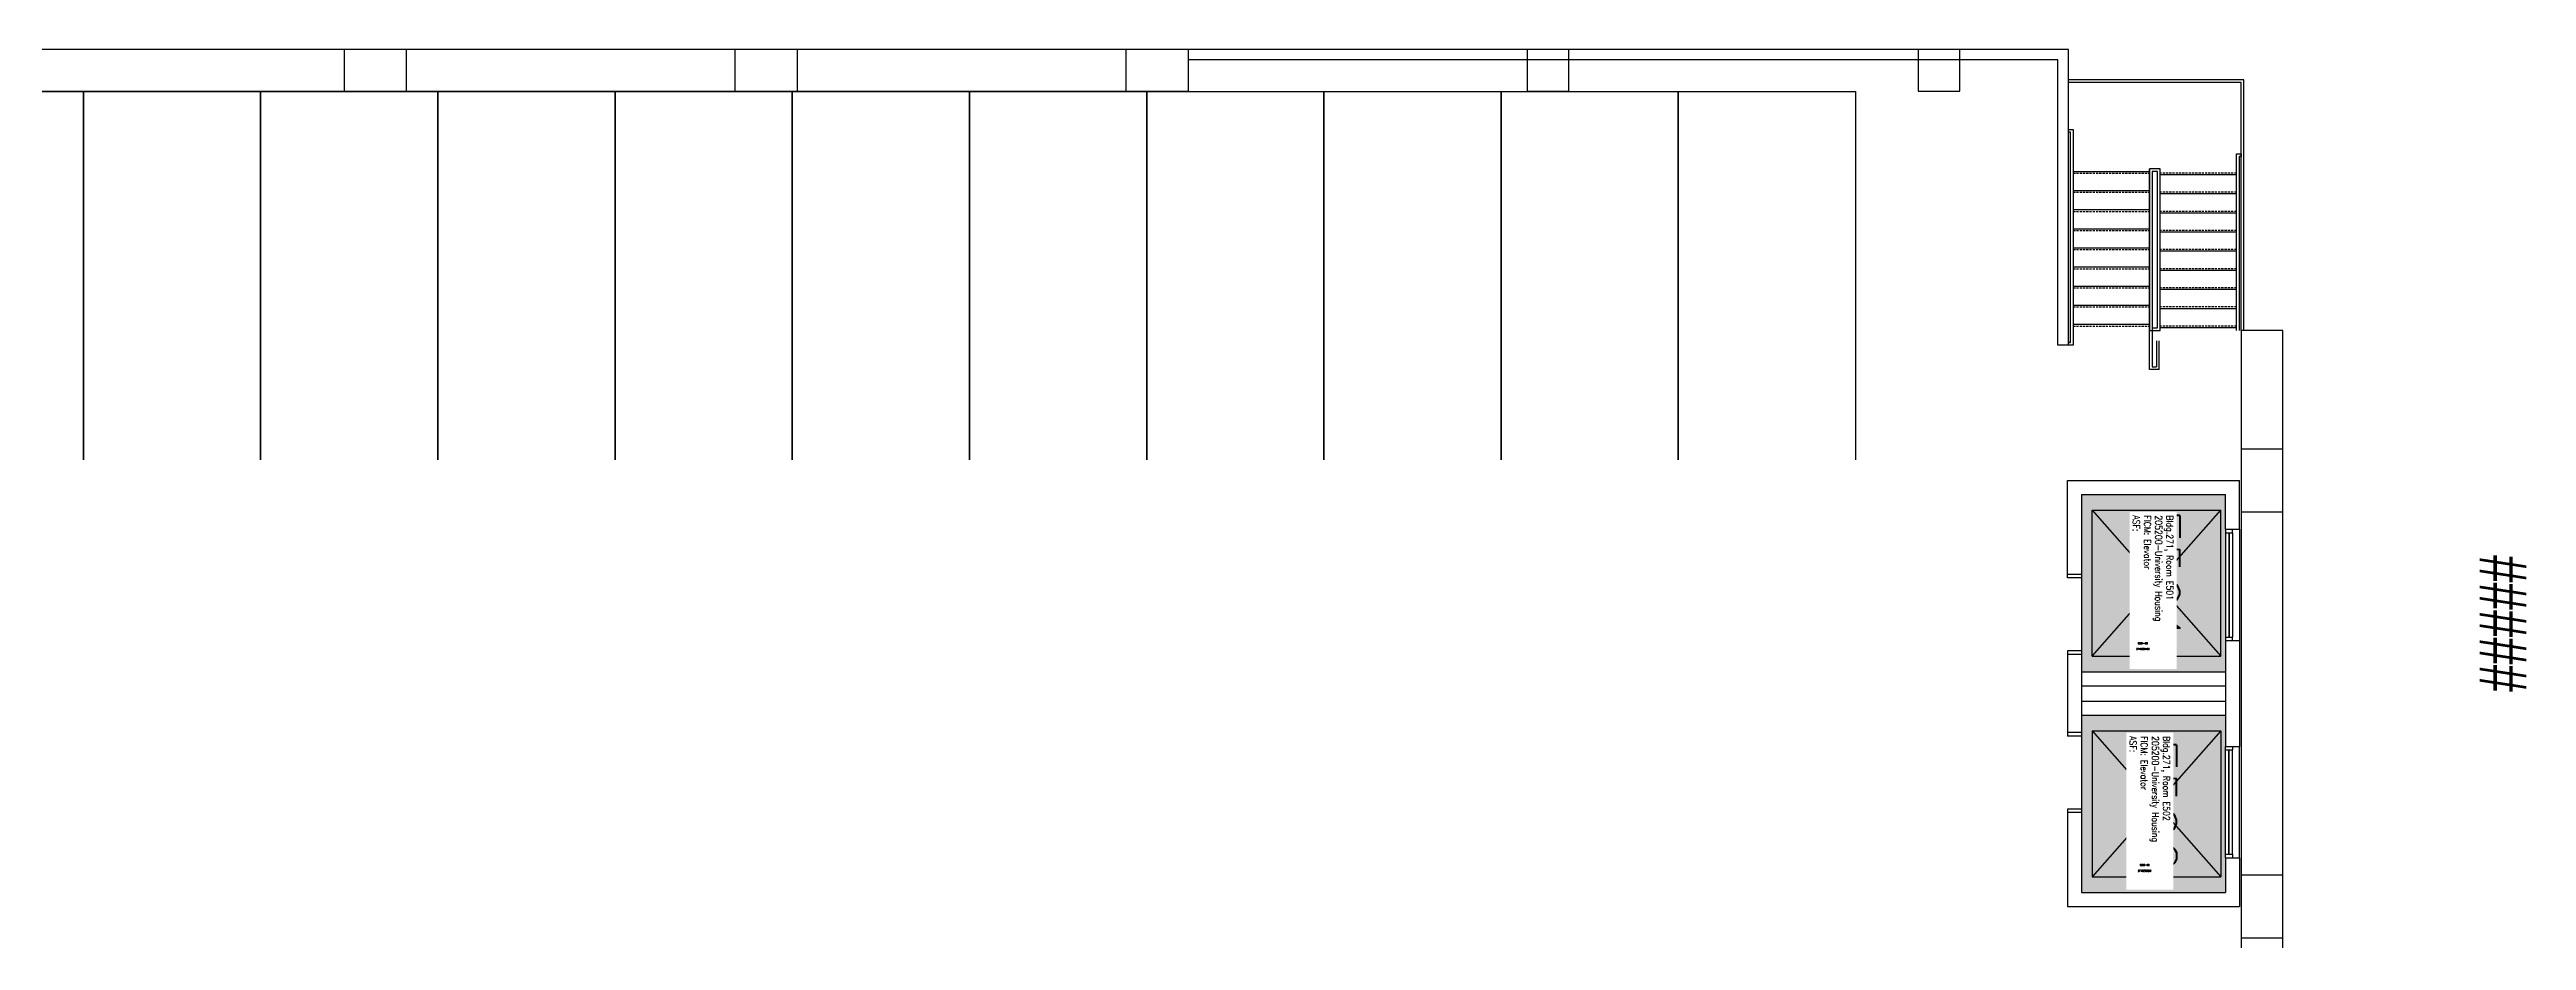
# Model space of a CAD drawing. Header units: inches. Extents: x -12 to 4124, y -12 to 2190.
# Drawn here: x 2699 to 4124, y 1677 to 2190 of the extents above; entities that cross this region are included whole.
import ezdxf
from ezdxf.enums import TextEntityAlignment as Align

# ---------------------------------------------------------------- set-up
doc = ezdxf.new("R2010")
doc.units = ezdxf.units.IN
doc.header["$LTSCALE"] = 10
doc.header["$MEASUREMENT"] = 0
doc.linetypes.add('HIDDEN2', pattern=[0.1875, 0.125, -0.0625])
for name, color, linetype in [('A-COLS', 5, 'CONTINUOUS'), ('A-FLOR', 3, 'CONTINUOUS'), ('A-GLAZ', 1, 'CONTINUOUS'), ('A-IDEN-RNUM', 7, 'CONTINUOUS'), ('A-IDEN-SNUM', 4, 'CONTINUOUS'), ('A-IDEN-VNUM', 4, 'CONTINUOUS'), ('A-WALL', 5, 'CONTINUOUS'), ('AREA-TEXT', 3, 'CONTINUOUS'), ('Rooms-Category-Color', 7, 'CONTINUOUS'), ('Rooms-College-Color', 7, 'CONTINUOUS'), ('Rooms-Department-Color', 7, 'CONTINUOUS'), ('Rooms-Division-Color', 7, 'CONTINUOUS'), ('Rooms-Information', 7, 'CONTINUOUS')]:
    doc.layers.add(name, color=color, linetype=linetype)
doc.styles.add('AREA', font='arial.ttf', dxfattribs={"width": 0.75, "height": 27})
doc.styles.add('ROOMSNUMBER', font='txt.shx', dxfattribs={"height": 0.03})
doc.styles.add('ROOMVNUMBER', font='simplex.shx', dxfattribs={"width": 0.85})

msp = doc.modelspace()

# ---------------------------------------------------------------- hatches: boundary and pattern name
at = {"layer": 'Rooms-Category-Color', "true_color": 0xadadad}
for points in [[(3951, 1934), (3868, 1934), (3868, 1832), (3951, 1832)], [(3951, 1807), (3868, 1807), (3868, 1705), (3951, 1705)]]:
    msp.add_hatch(color=253, dxfattribs=at).paths.add_polyline_path(points)
at = {"layer": 'Rooms-College-Color', "true_color": 0xadadad}
for points in [[(3951, 1934), (3868, 1934), (3868, 1832), (3951, 1832)], [(3951, 1807), (3868, 1807), (3868, 1705), (3951, 1705)]]:
    msp.add_hatch(color=253, dxfattribs=at).paths.add_polyline_path(points)
at = {"layer": 'Rooms-Department-Color', "true_color": 0xacacac}
for points in [[(3951, 1934), (3868, 1934), (3868, 1832), (3951, 1832)], [(3951, 1807), (3868, 1807), (3868, 1705), (3951, 1705)]]:
    msp.add_hatch(color=253, dxfattribs=at).paths.add_polyline_path(points)
at = {"layer": 'Rooms-Division-Color', "true_color": 0xadadad}
for points in [[(3951, 1934), (3868, 1934), (3868, 1832), (3951, 1832)], [(3951, 1807), (3868, 1807), (3868, 1705), (3951, 1705)]]:
    msp.add_hatch(color=253, dxfattribs=at).paths.add_polyline_path(points)

# ---------------------------------------------------------------- linework, layer by layer
at = {"layer": 'A-COLS'}
for points in [[(2904, 2166), (2904, 2190), (2868, 2190), (2868, 2166)], [(3129, 2166), (3129, 2190), (3093, 2190), (3093, 2166)], [(3354, 2166), (3354, 2190), (3318, 2190), (3318, 2166)], [(3549, 2166), (3573, 2166), (3573, 2190), (3549, 2190)], [(3774, 2166), (3798, 2166), (3798, 2190), (3774, 2190)], [(3984, 1960), (3960, 1960), (3960, 1924), (3984, 1924)], [(3984, 1715), (3960, 1715), (3960, 1679), (3984, 1679)]]:
    msp.add_lwpolyline(points, close=True, dxfattribs=at)
at = {"layer": 'A-FLOR'}
for p, q in [((3860.5, 2190), (3354, 2190)), ((3854.5, 2184), (3354, 2184)), ((3854.5, 2019.9), (3854.5, 2184)), ((3860.5, 2019.9), (3860.5, 2190)), ((3960, 2028.4), (3960, 2171)), ((3961.5, 2028.4), (3961.5, 2172.5)), ((3860.5, 2019.9), (3854.5, 2019.9)), ((3861.8, 2021.4), (3860.5, 2021.4)), ((3874.3, 1925), (3948.3, 1841)), ((3874.3, 1841), (3948.3, 1925)), ((3874.3, 1798), (3948.3, 1714)), ((3948.3, 1798), (3874.3, 1714))]:
    msp.add_line(p, q, dxfattribs=at)
at = {"layer": 'A-FLOR', "extrusion": (1.48183e-40, 5.26122e-39, -1)}
for p, q in [((3961.5, 2172.5), (3860.5, 2172.5)), ((3960, 2171), (3860.5, 2171)), ((3860.5, 2143.9), (3863.3, 2143.9)), ((3860.5, 2142.4), (3860.5, 2143.9)), ((3861.8, 2142.4), (3860.5, 2142.4)), ((3861.8, 2021.4), (3861.8, 2142.4)), ((3863.3, 2143.9), (3863.3, 2019.9)), ((3863.3, 2119.9), (3907.3, 2119.9)), ((3907.3, 2121.4), (3907.3, 2092.9)), ((3913.3, 2121.4), (3907.3, 2121.4)), ((3907.3, 2005.9), (3907.3, 2121.4)), ((3908.8, 2119.9), (3908.8, 2093.7)), ((3911.8, 2119.9), (3908.8, 2119.9)), ((3908.8, 2119.9), (3908.8, 2007.4)), ((3957.3, 2117.9), (3913.3, 2117.9)), ((3863.3, 2108.9), (3907.3, 2108.9)), ((3863.3, 2097.9), (3907.3, 2097.9)), ((3957.3, 2106.9), (3913.3, 2106.9)), ((3957.3, 2095.9), (3913.3, 2095.9)), ((3863.3, 2086.9), (3907.3, 2086.9)), ((3957.3, 2084.9), (3913.3, 2084.9)), ((3863.3, 2075.9), (3907.3, 2075.9)), ((3957.3, 2073.9), (3913.3, 2073.9)), ((3863.3, 2064.9), (3907.3, 2064.9)), ((3863.3, 2053.9), (3907.3, 2053.9)), ((3957.3, 2062.9), (3913.3, 2062.9)), ((3863.3, 2042.9), (3907.3, 2042.9)), ((3957.3, 2051.9), (3913.3, 2051.9)), ((3957.3, 2040.9), (3913.3, 2040.9)), ((3863.3, 2031.9), (3907.3, 2031.9)), ((3957.3, 2029.9), (3913.3, 2029.9)), ((3860.5, 2019.9), (3860.5, 2021.4)), ((3860.5, 2021.4), (3861.8, 2021.4)), ((3863.3, 2019.9), (3860.5, 2019.9)), ((3912.8, 2005.9), (3907.3, 2005.9)), ((3908.8, 2007.4), (3911.3, 2007.4))]:
    msp.add_line(p, q, dxfattribs=at)
at = {"layer": 'A-FLOR', "linetype": 'HIDDEN2', "extrusion": (1.48183e-40, 5.26122e-39, -1)}
for p, q in [((3863.3, 2118.9), (3907.3, 2118.9)), ((3957.3, 2118.9), (3913.3, 2118.9)), ((3863.3, 2107.9), (3907.3, 2107.9)), ((3863.3, 2096.9), (3907.3, 2096.9)), ((3957.3, 2107.9), (3913.3, 2107.9)), ((3957.3, 2096.9), (3913.3, 2096.9)), ((3863.3, 2085.9), (3907.3, 2085.9)), ((3957.3, 2085.9), (3913.3, 2085.9)), ((3863.3, 2074.9), (3907.3, 2074.9)), ((3957.3, 2074.9), (3913.3, 2074.9)), ((3863.3, 2063.9), (3907.3, 2063.9)), ((3957.3, 2063.9), (3913.3, 2063.9)), ((3863.3, 2052.9), (3907.3, 2052.9)), ((3863.3, 2041.9), (3907.3, 2041.9)), ((3957.3, 2052.9), (3913.3, 2052.9)), ((3957.3, 2041.9), (3913.3, 2041.9)), ((3863.3, 2030.9), (3907.3, 2030.9)), ((3957.3, 2030.9), (3913.3, 2030.9))]:
    msp.add_line(p, q, dxfattribs=at)
at = {"layer": 'A-FLOR', "extrusion": (-1.48074e-40, 5.26122e-39, -1)}
for p, q in [((3911.3, 2022.4), (3911.3, 2007.4)), ((3912.8, 2005.9), (3912.8, 2022.4))]:
    msp.add_line(p, q, dxfattribs=at)
at = {"layer": 'A-FLOR', "linetype": 'Continuous'}
for p, q in [((3874.3, 1841), (3874.3, 1925)), ((3874.3, 1925), (3948.3, 1925)), ((3948.3, 1841), (3948.3, 1925)), ((3874.3, 1841), (3948.3, 1841)), ((3874.3, 1798), (3948.3, 1798)), ((3874.3, 1798), (3874.3, 1714)), ((3948.3, 1798), (3948.3, 1714)), ((3874.3, 1714), (3948.3, 1714))]:
    msp.add_line(p, q, dxfattribs=at)
at = {"layer": 'A-FLOR', "flags": 128}
for points in [[(2643, 2190), (2643, 2166), (3354, 2166), (3354, 2190), (2643, 2190)], [(2616, 1953.9), (2616, 2165.9), (2718, 2165.9), (2718, 1953.9)], [(2718, 1953.9), (2718, 2165.9), (2820, 2165.9), (2820, 1953.9)], [(2820, 1953.9), (2820, 2165.9), (2922, 2165.9), (2922, 1953.9)], [(2922, 1953.9), (2922, 2165.9), (3024, 2165.9), (3024, 1953.9)], [(3024, 1953.9), (3024, 2165.9), (3126, 2165.9), (3126, 1953.9)], [(3126, 1953.9), (3126, 2165.9), (3228, 2165.9), (3228, 1953.9)], [(3228, 1953.9), (3228, 2165.9), (3330, 2165.9), (3330, 1953.9)], [(3330, 1953.9), (3330, 2165.9), (3432, 2165.9), (3432, 1953.9)], [(3432, 1953.9), (3432, 2165.9), (3534, 2165.9), (3534, 1953.9)], [(3534, 1953.9), (3534, 2165.9), (3636, 2165.9), (3636, 1953.9)], [(3636, 1953.9), (3636, 2165.9), (3738, 2165.9), (3738, 1953.9)], [(3984, 150), (3984, 2028.4), (3960, 2028.4), (3960, 150), (3984, 150)]]:
    msp.add_lwpolyline(points, dxfattribs=at)
at = {"layer": 'A-FLOR', "extrusion": (1.48183e-40, 5.26122e-39, -1)}
msp.add_lwpolyline([(-3957.3, 2028.4), (-3957.3, 2129.9), (-3960, 2129.9), (-3960, 2128.4), (-3958.8, 2128.4), (-3958.8, 2028.4)], dxfattribs=at)
for points in [[(-3913.3, 2028.4), (-3913.3, 2121.4), (-3907.3, 2121.4), (-3907.3, 2028.4)], [(-3911.8, 2029.9), (-3911.8, 2119.9), (-3908.8, 2119.9), (-3908.8, 2029.9)]]:
    msp.add_lwpolyline(points, close=True, dxfattribs=at)
at = {"layer": 'A-GLAZ', "linetype": 'Continuous'}
for p, q in [((3951, 1912), (3951, 1852)), ((3952.9, 1912), (3952.9, 1852)), ((3953.1, 1912), (3953.1, 1852)), ((3955, 1912), (3955, 1852)), ((3959, 1914), (3959, 1850)), ((3868, 1832), (3951, 1832)), ((3868, 1824), (3951, 1824)), ((3868, 1815), (3951, 1815)), ((3868, 1807), (3951, 1807)), ((3951, 1727), (3951, 1787)), ((3952.9, 1727), (3952.9, 1787)), ((3953.1, 1727), (3953.1, 1787)), ((3955, 1727), (3955, 1787)), ((3959, 1725), (3959, 1789))]:
    msp.add_line(p, q, dxfattribs=at)
at = {"layer": 'A-WALL', "linetype": 'Continuous'}
for p, q in [((3860, 1886), (3860, 1942)), ((3860, 1942), (3959, 1942)), ((3959, 1914), (3959, 1942)), ((3868, 1934), (3868, 1705)), ((3868, 1934), (3951, 1934)), ((3951, 1914), (3951, 1934)), ((3951, 1914), (3959, 1914)), ((3951, 1914), (3955, 1914)), ((3951, 1914), (3951, 1912)), ((3951, 1912), (3955, 1912)), ((3955, 1912), (3955, 1914)), ((3868, 1888), (3860, 1888)), ((3868, 1886), (3860, 1886)), ((3860, 1844), (3860, 1795)), ((3868, 1844), (3860, 1844)), ((3868, 1842), (3860, 1842)), ((3951, 1852), (3955, 1852)), ((3951, 1852), (3951, 1850)), ((3951, 1851), (3951, 1789)), ((3951, 1850), (3959, 1850)), ((3955, 1850), (3955, 1852)), ((3959, 1850), (3959, 1789)), ((3868, 1797), (3860, 1797)), ((3868, 1795), (3860, 1795)), ((3951, 1789), (3959, 1789)), ((3951, 1787), (3951, 1789)), ((3951, 1787), (3955, 1787)), ((3955, 1789), (3955, 1787)), ((3860, 1753), (3860, 1697)), ((3868, 1753), (3860, 1753)), ((3868, 1751), (3860, 1751)), ((3951, 1727), (3955, 1727)), ((3951, 1725), (3951, 1727)), ((3955, 1727), (3955, 1725)), ((3951, 1725), (3951, 1705)), ((3951, 1725), (3959, 1725)), ((3951, 1725), (3955, 1725)), ((3959, 1725), (3959, 1697)), ((3860, 1697), (3959, 1697)), ((3868, 1705), (3951, 1705))]:
    msp.add_line(p, q, dxfattribs=at)

# ---------------------------------------------------------------- texts
at = {"layer": 'A-IDEN-RNUM', "style": 'ROOMSNUMBER', "width": 0.85}
for s, p in [('E501-00', (3903.4, 1848.3)), ('E502-00', (3904.4, 1720.8))]:
    msp.add_text(s, height=1, dxfattribs=at).set_placement(p, align=Align.MIDDLE)
at = {"layer": 'A-IDEN-SNUM', "style": 'ROOMSNUMBER', "width": 0.85}
for s, p in [('2710E50100', (3903.4, 1845.1)), ('2710E50200', (3904.4, 1717.5))]:
    msp.add_text(s, height=1, dxfattribs=at).set_placement(p, align=Align.MIDDLE)
at = {"layer": 'A-IDEN-VNUM', "style": 'ROOMVNUMBER', "width": 0.85}
for s, p in [('E501', (3897.7, 1887)), ('E502', (3895.8, 1755.1))]:
    msp.add_text(s, height=27, rotation=270, dxfattribs=at).set_placement(p, align=Align.CENTER)
at = {"layer": 'AREA-TEXT', "style": 'AREA', "width": 0.75}
msp.add_text('#####', height=27, rotation=270, dxfattribs=at).set_placement((4110.8, 1859.7), align=Align.MIDDLE_CENTER)

# ---------------------------------------------------------------- next in the draw order: texts
at = {"layer": 'Rooms-Information', "char_height": 3.857, "width": 86.4, "attachment_point": 7, "rotation": 270, "style": 'ROOMVNUMBER', "bg_fill": 3, "box_fill_scale": 1.5, "bg_fill_color": 256, "bg_fill_true_color": 13158600, "bg_fill_transparency": 0}
for s, insert in [('Bldg.271, Room E501^M^J205200-University Housing^M^JFICM: Elevator^M^JASF: ', (3897.7, 1922)), ('Bldg.271, Room E502^M^J205200-University Housing^M^JFICM: Elevator^M^JASF: ', (3895.8, 1795))]:
    msp.add_mtext(s, dxfattribs=dict(at, insert=insert))

doc.saveas('drawing.dxf')
